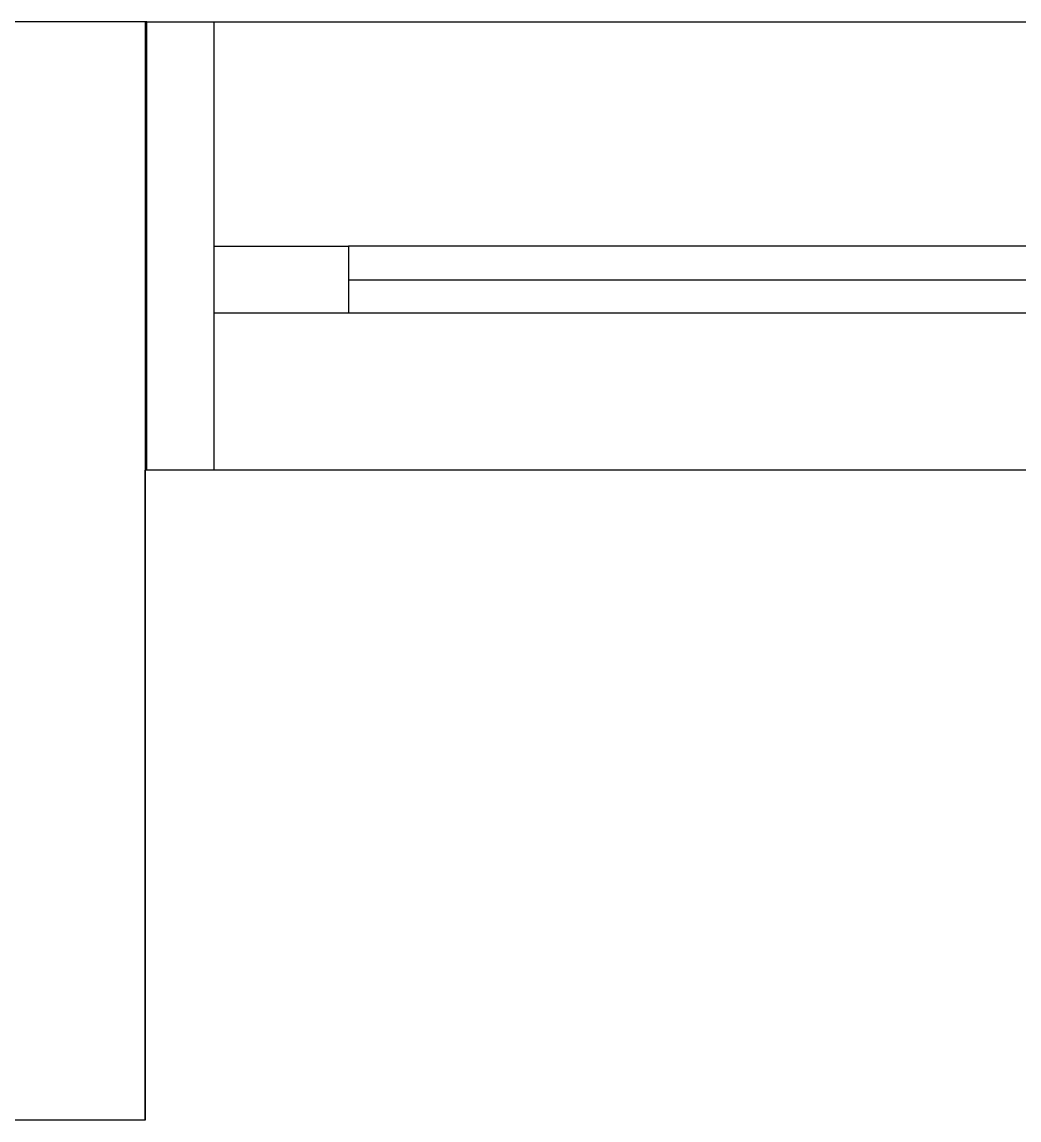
# Model space of a CAD drawing. Header units: millimetres. Extents: x -41292 to 298682, y -22072 to 33155.
# Drawn here: x 33989.7 to 34434.6, y 1090.6 to 1580.6 of the extents above; entities that cross this region are included whole.
import ezdxf

# ---------------------------------------------------------------- set-up
doc = ezdxf.new("R2010")
doc.units = ezdxf.units.MM
for name, color, linetype in [('벽1', 2, 'Continuous'), ('창호', 4, 'Continuous'), ('틀', 8, 'Continuous')]:
    doc.layers.add(name, color=color, linetype=linetype)

# ---------------------------------------------------------------- blocks, each defined once
blk = doc.blocks.new('AHSISHEUD')
for p, q in [((34672.05, 19228.67), (34672.05, 19028.67)), ((38072.05, 19028.67), (34672.05, 19028.67)), ((34672.05, 19028.67), (34672.05, 18738.67)), ((34672.05, 18738.67), (34562.05, 18738.67))]:
    blk.add_line(p, q)

msp = doc.modelspace()

# ---------------------------------------------------------------- linework, layer by layer
at = {"layer": '벽1'}
for p, q in [((34045.44, 1580.58), (33934.67, 1580.58)), ((34045.44, 1380.58), (34045.44, 1580.58)), ((34044.67, 1090.58), (34044.67, 1380.58)), ((34045.44, 1380.58), (34044.67, 1380.58)), ((34044.67, 1090.58), (33934.67, 1090.58))]:
    msp.add_line(p, q, dxfattribs=at)
at = {"layer": '창호'}
for p, q in [((35715.44, 1480.58), (34135.44, 1480.58)), ((35715.44, 1450.58), (34135.44, 1450.58))]:
    msp.add_line(p, q, dxfattribs=at)
at = {"layer": '틀'}
for p, q in [((34045.44, 1580.58), (37444.67, 1580.58)), ((34045.44, 1380.58), (34045.44, 1580.58)), ((34075.44, 1380.58), (34075.44, 1580.58)), ((34135.44, 1465.58), (35715.44, 1465.58)), ((37444.67, 1380.58), (34045.44, 1380.58))]:
    msp.add_line(p, q, dxfattribs=at)
msp.add_lwpolyline([(34075.44, 1450.58), (34075.44, 1480.58), (34135.44, 1480.58), (34135.44, 1450.58)], close=True, dxfattribs=at)

# ---------------------------------------------------------------- block references
msp.add_blockref('AHSISHEUD', (-627.37, -17648.09))

doc.saveas('drawing.dxf')
